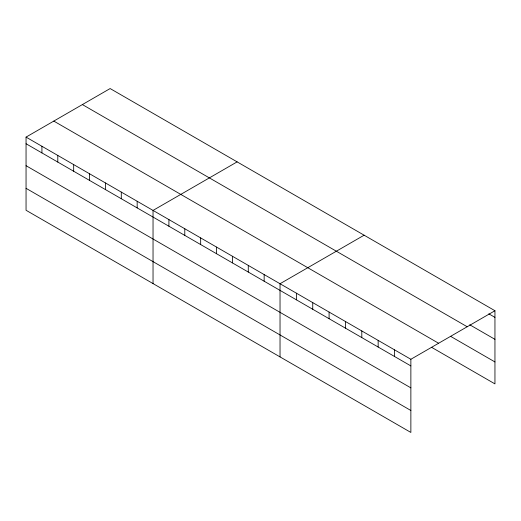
<?xml version="1.0" encoding="UTF-8"?>
<svg xmlns="http://www.w3.org/2000/svg" width="521" height="521" viewBox="0 0 521 521"><rect width="100%" height="100%" fill="white"/><g stroke="black" fill="none" stroke-linecap="round" stroke-linejoin="round"><path stroke-width="0.78" d="M26.05 137.108L410.867 359.275L410.867 432.443L26.05 210.269L26.05 137.108L110.133 88.557L494.95 310.731L494.95 383.892L431.577 347.305M237.12 161.875L153.037 210.419L153.037 283.587M364.114 235.192L280.031 283.737L280.031 356.905M410.867 359.275L494.95 310.731M488.815 313.831L494.95 317.374M469.734 324.772L494.95 339.327M82.383 104.578L467.2 326.752M450.658 336.371L494.95 361.945M53.8 121.087L438.617 343.254M26.05 143.75L410.867 365.918M26.05 165.698L410.867 387.871M26.05 188.315L410.867 410.489M394.514 349.832L394.514 356.475M378.155 340.389L378.155 347.038M361.802 330.952L361.802 337.595M345.449 321.509L345.449 328.152M329.09 312.066L329.09 318.709M312.737 302.623L312.737 309.266M296.384 293.18L296.384 299.822M264.154 274.574L264.154 281.216M248.283 265.41L248.283 272.053M232.405 256.247L232.405 262.89M216.534 247.078L216.534 253.72M200.663 237.915L200.663 244.557M184.786 228.752L184.786 235.394M168.915 219.588L168.915 226.231M137.166 201.256L137.166 207.899M121.289 192.093L121.289 198.735M105.418 182.93L105.418 189.572M89.547 173.76L89.547 180.409M73.669 164.597L73.669 171.24M57.798 155.434L57.798 162.077M41.921 146.271L41.921 152.913"/></g></svg>
